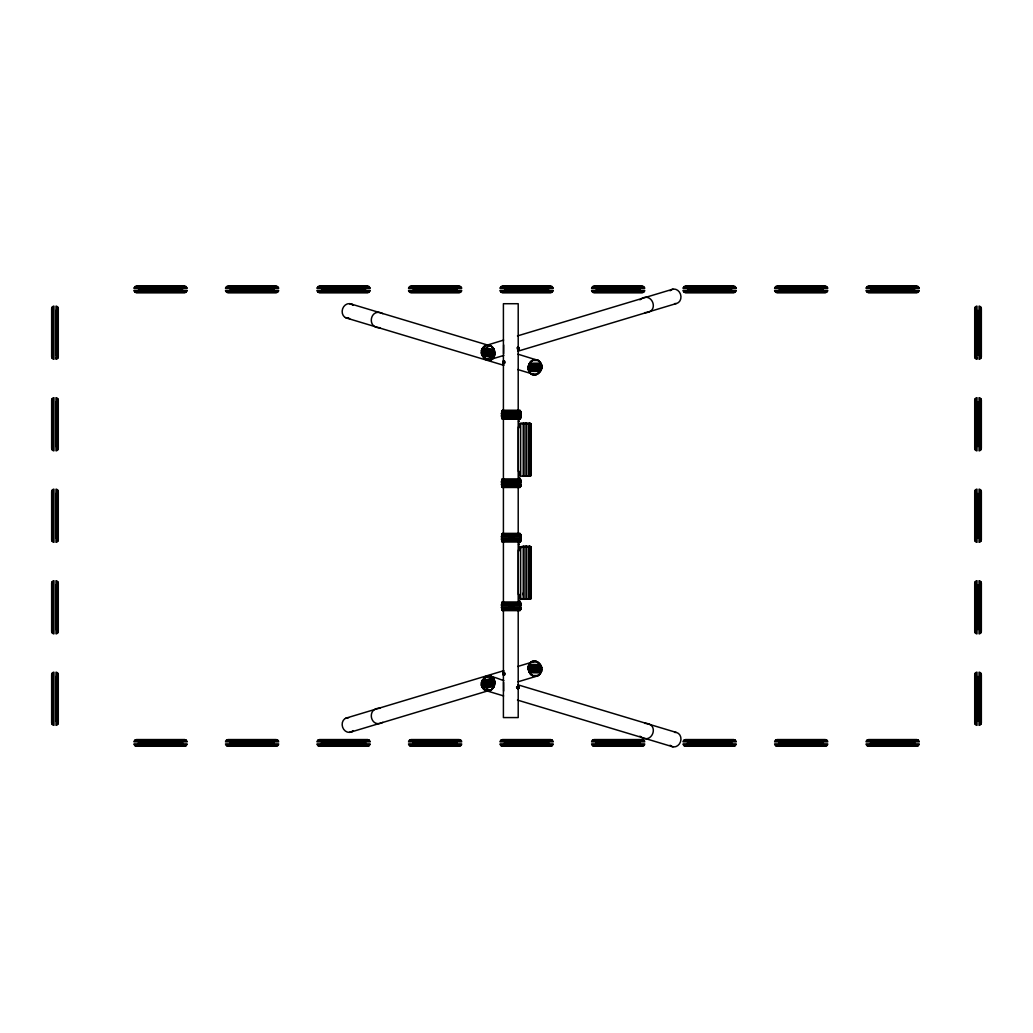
<?xml version="1.0" encoding="UTF-8"?>
<svg xmlns="http://www.w3.org/2000/svg" width="1033" height="1033" viewBox="0 0 1033 1033"><rect width="100%" height="100%" fill="white"/><g stroke="black" fill="none" stroke-linecap="round" stroke-linejoin="round"><path stroke-width="1.5" d="M519.767 603.014L520.245 602.187A2.944 2.918 -90 0 1 520.49 602.923L520.58 603.311A17.238 17.096 -90 0 1 520.761 604.589L520.542 605.196M519.767 534.668L519.767 533.493L520.283 533.919A2.944 2.918 -90 0 1 520.49 534.565L520.58 534.965A17.238 17.096 -90 0 1 520.761 536.243L520.542 536.85M482.075 686.377L485.626 690.444A5.798 4.894 -73.2 0 0 488.971 690.767C495.711 689.618 497.209 678.074 490.443 675.879A7.722 6.521 -73.2 0 0 485.394 676.912L482.191 681.393M481.972 686.88L494.329 685.021L481.959 686.622L482.191 687.371A3.448 1.072 47.8 0 0 482.721 688.03L483.354 688.921A7.722 6.521 -74 0 0 487.95 690.896L489.681 690.548A7.722 6.521 -74 0 0 493.826 686.777L493.839 686.583A3.319 1.769 -66.7 0 1 494.019 685.731L494.368 685.034L481.972 686.88A19.162 7.941 62.5 0 1 481.481 685.654L481.352 684.892M541.499 368.239L539.458 372.371L536.424 374.566A7.722 6.637 -75.6 0 1 531.336 374.178C525.151 370.266 528.909 358.102 536.682 359.833A7.722 6.637 -76.5 0 1 540.75 363.099L540.866 363.28A3.319 1.33 61.4 0 1 541.279 364.094L541.512 364.778L529.206 364.481A19.162 9.749 -68.3 0 1 528.831 365.772L541.989 366.947L541.821 368.342L528.47 368.303L528.651 368.936A18.168 8.535 77.3 0 1 528.689 369.879L528.87 370.55A3.809 1.524 61.4 0 1 528.986 371.105M528.328 666.208L541.189 666.143L528.328 666.22C527.514 671.192 530.91 677.428 536.682 676.163A7.722 6.637 76.5 0 0 540.75 672.896L540.866 672.728A3.319 1.33 -61.4 0 0 541.279 671.915L541.512 671.23L528.986 671.23L529.335 672.018M501.625 482.94L501.638 482.114M501.625 537.664L501.638 536.85M481.946 349.929L482.024 354.306L485.394 359.084A7.722 6.521 73.2 0 0 490.443 360.13C497.622 357.78 495.44 345.19 487.95 345.099A7.722 6.521 74 0 0 483.354 347.075L482.773 347.914A3.448 1.072 -47.8 0 0 482.204 348.625L481.998 349.361L494.368 350.962L481.972 349.115A19.162 7.941 -62.5 0 0 481.481 350.342L481.313 352.873L494.536 354.513L494.381 355.145A19.162 7.941 -62.5 0 0 494.084 356.32L493.968 356.876A3.525 1.098 -47.8 0 0 493.8 357.25L493.141 358.374A7.722 6.495 72.1 0 1 482.656 356.23L482.488 355.894M501.625 605.842L501.638 605.196M518.166 687.952L518.011 686.751L519.328 687.5L517.946 688.404L518.127 687.087M528.392 370.072L541.189 369.853L540.866 370.782A3.525 1.679 -51.2 0 1 540.517 371.17L539.626 372.409A7.722 6.624 -74.5 0 1 529.09 371.622L529.012 371.299M501.638 413.768L501.638 415.731M520.839 415.731L520.839 413.768M482.037 349.244L494.006 350.264A3.319 1.769 66.7 0 1 493.826 349.399L493.839 349.244A7.722 6.521 74 0 0 489.681 345.448M519.509 479.841L519.302 479.144A1.549 0.943 4.4 0 1 519.702 479.725L520.245 479.118A2.944 2.918 -90 0 1 520.49 479.841L520.58 480.229A17.238 17.096 -90 0 1 520.761 481.507L520.542 482.114M519.134 541.253L518.669 542.725M519.625 602.097C518.049 602.407 520.761 603.298 518.811 602.213M519.082 602.601L519.186 602.316A1.42 0.865 4.4 0 1 519.586 602.743M541.641 367.296L540.608 363.061L538.141 360.44L517.985 354.19M503.949 675.272A1.485 0.788 87.2 0 1 503.368 672.896A1.485 0.788 87.2 0 1 504.737 673.258A1.485 0.788 87.2 0 1 503.949 675.272L504.246 673.542L504.039 674.717L502.748 673.71L504.169 673.064L504.091 674.717L502.968 674.601M528.767 366.392L528.47 368.303M541.473 671.515A17.548 7.05 -61.4 0 0 541.679 671.037A18.052 8.484 -77.3 0 0 541.821 670.223L541.821 667.654L528.47 667.692L528.651 667.06A18.168 8.535 -77.3 0 0 528.689 666.117L541.189 666.143L540.866 665.213A3.525 1.679 51.2 0 0 540.517 664.826L539.626 663.586A7.722 6.624 74.5 0 0 529.09 664.387L540.298 664.606M518.011 348.108L518.334 348.973L518.308 348.031M504.169 361.744L504.272 362.325M541.15 370.176A19.162 9.749 -68.3 0 0 541.705 368.936L541.821 368.342M536.527 676.202L539.536 674.446L541.679 669.022L528.38 669.022M494.291 679.998L481.765 681.599L494.291 679.998L493.968 679.12M481.313 352.873L481.443 353.467A18.168 9.607 84.4 0 0 481.662 354.422L494.471 356.204M481.817 681.264L481.662 681.573A18.168 9.607 -84.4 0 0 481.443 682.529L481.339 684.737M494.123 685.318A17.548 9.362 -66.7 0 1 494.278 684.814A18.052 9.542 -84.4 0 1 494.342 683.988L494.381 680.85A19.162 7.941 62.5 0 1 494.084 679.675M529.025 364.636L529.322 364.016A3.448 1.64 -51.2 0 0 529.645 363.267L530.2 362.299A7.722 6.637 -76.5 0 1 534.952 359.704M503.665 344.957L503.626 353.648M541.821 667.654L541.705 667.06A19.162 9.749 68.3 0 0 541.15 665.82M493.994 356.772L482.024 355.132L481.804 354.384L494.291 355.998M503.626 682.348L503.665 691.038M541.925 366.392L541.821 365.772A18.052 8.484 77.3 0 0 541.679 364.959A17.548 7.05 61.4 0 0 541.473 364.481M519.108 541.744L519.108 541.344M529.658 363.216L540.788 363.164M502.115 417.448L501.986 418.016A2.57 2.544 -90 0 0 502.283 418.869L502.709 419.088M502.748 362.286L503.484 361.253L503.045 363.035L502.748 362.286L504.169 362.932L504.091 361.279L502.968 361.395M503.355 362.312L504.091 361.279M481.856 682.296L481.946 686.08M519.095 473.708L519.302 475.296M519.444 474.986L519.522 473.837M526.43 598.611C523.008 600.974 517.895 596.454 519.702 597.887A1.42 0.865 -4.4 0 1 519.199 598.443A1.549 0.943 -4.4 0 0 519.78 597.72M520.425 424.382L519.121 424.072L519.767 423.775M482.346 680.295A3.809 2.027 -66.7 0 0 482.024 680.876L481.804 681.612M519.289 546.483L519.212 547.283M519.702 547.555L519.16 546.728M504.285 362.066L503.717 362.622L504.13 361.924M517.946 347.592L518.501 349.348L519.044 347.617L517.946 347.592L519.044 347.617M519.121 349.27L518.566 347.514M518.501 349.348L518.424 347.695M504.13 673.064C504.169 675.789 503.123 671.424 504.194 673.439M518.566 688.482L519.121 686.725M517.946 688.404L518.501 686.648M528.392 665.923L531.336 661.817A7.722 6.637 75.6 0 1 536.424 661.43L539.458 663.625L541.499 667.757M482.553 681.341C486.014 671.812 497.622 678.991 503.846 680.579M528.547 666.143L528.87 665.446A3.809 1.524 -61.4 0 0 528.986 664.89M503.587 674.575L503.652 672.922M503.484 674.743L504.388 673.955M482.488 680.101L482.656 679.766A7.722 6.495 -72.1 0 1 493.141 677.622L493.8 678.746A3.525 1.098 47.8 0 0 493.968 679.107M519.844 479.919L519.134 479.105M482.075 349.619L485.626 345.551A5.798 4.894 73.2 0 1 488.971 345.229M518.514 418.869L518.501 418.907A1.666 0.968 4.3 0 0 519.289 419.475M502.051 417.319L501.909 417.629A17.238 17.096 90 0 1 501.715 416.351L501.935 415.731M502.051 485.665L501.909 485.975A17.238 17.096 -90 0 1 501.754 484.994M502.051 540.388L501.909 540.698A17.238 17.096 90 0 1 501.754 539.717M502.051 608.734L501.909 609.044A17.238 17.096 -90 0 1 501.728 607.921M482.385 349.231L485.097 345.771L503.613 340.089M518.127 348.999L518.269 348.237M520.128 418.843L520.245 418.739A2.944 2.918 -90 0 0 520.49 418.016L520.606 417.745M519.793 542.131L520.245 541.808A2.944 2.918 -90 0 0 520.49 541.085L520.58 540.698A17.238 17.096 90 0 0 520.761 539.42L520.542 538.813M519.173 475.154L519.263 473.811M519.844 597.784L519.018 597.552M519.302 598.365L519.431 597.681M519.496 479.751L519.625 479.028M518.824 419.036L518.837 419.062A1.433 0.839 4.3 0 0 519.082 419.398M518.669 419.656L519.095 418.843L519.457 419.514M519.082 542.467A1.433 0.839 4.3 0 1 518.682 542.067L520.671 541.266M540.75 672.883L529.645 672.728A3.448 1.64 51.2 0 0 529.335 672.018M502.709 410.424L502.27 410.708A2.75 2.725 -90 0 0 501.999 411.496L502.115 412.193M519.767 487.434L520.283 487.008A2.944 2.918 -90 0 0 520.49 486.362L520.58 485.975A17.238 17.096 90 0 0 520.761 484.697L520.542 484.09M502.709 533.493L502.296 533.725A2.75 2.725 -90 0 0 501.999 534.565L502.115 535.262M519.767 610.516L520.283 610.09A2.944 2.918 -90 0 0 520.49 609.431L520.58 609.044A17.238 17.096 90 0 0 520.761 607.766L520.542 607.159M482.527 680.05L493.748 678.604M502.516 418.933L520.141 418.907M486.388 348.237L488.622 345.939L488.338 345.099L486.62 345.203M491.463 689.747L485.368 690.328M504.104 674.304L504.104 673.555M519.121 473.811L519.392 474.263M519.392 598.094L519.225 598.017M519.095 598.43L519.754 597.913A1.653 1.007 -4.4 0 1 518.979 598.533M518.76 426.125L519.147 427.068L519.147 426.074M488.402 679.856L491.85 677.222L490.029 676.421M639.892 299.828C651.913 289.705 660.552 312.883 644.644 312.65M519.457 546.302L519.173 546.431A1.666 1.007 -4.4 0 0 518.928 546.496M529.555 476.148L531.259 475.529L531.259 423.801L529.606 423.194L529.413 476.148L529.361 423.181L526.791 423.181L526.791 476.161L529.361 476.148M529.555 599.217L531.259 598.611L531.259 546.87L529.606 546.263L529.413 599.23L529.361 546.25L526.791 546.25L526.791 599.23L529.361 599.23M482.876 354.409C480.242 359.122 497.996 362.157 488.402 356.14M502.554 478.912L502.296 479.002A2.57 2.544 -90 0 0 501.999 479.841L502.115 480.539M345.526 718.361L347.424 717.69M352.524 731.454L349.709 732.281M382.856 722.338C370.318 729.091 366.031 707.515 379.989 708.315M502.115 608.734L501.986 609.431A2.75 2.725 -90 0 0 502.258 610.219L502.709 610.516M532.718 360.31L534.797 359.665A7.399 6.314 -73.3 0 1 541.202 366.315M494.123 350.691A17.548 9.362 66.7 0 0 494.278 351.181A18.052 9.542 84.4 0 0 494.342 352.008L494.536 354.513M517.468 335.919L672.909 289.163M489.991 359.587L503.846 355.417M517.701 351.259L676.228 303.573M346.894 717.858L503.897 670.637M517.74 666.466L533.131 661.843M350.213 732.255L488.738 690.599M517.985 681.806L536.45 676.253M520.425 547.451L519.638 547.464M519.07 547.322L520.374 547.697M528.47 667.692L528.831 670.223A19.162 9.749 68.3 0 1 529.206 671.515L529.012 671.23M520.103 418.946L519.379 418.843M485.097 677.17L491.514 676.344M482.024 680.876L494.006 679.314M486.711 681.083L489.836 680.682M486.685 681.38L489.836 680.979M481.507 682.929L494.717 681.238M481.313 683.123L494.536 681.483M483.095 683.058L487.46 682.49M491.811 681.922L494.717 681.548M483.044 683.368L487.421 682.8M491.811 682.232L494.73 681.857M487.473 683.743L490.404 683.368M481.662 684.814L484.567 684.44M487.486 684.066L491.85 683.497M481.365 685.047L494.562 683.407M481.533 685.331L494.523 683.652M481.74 685.46L491.824 684.143M486.104 685.215L488.971 684.84M485.123 685.667L489.887 685.047M485.226 685.977L488.364 685.563M482.166 687.345L494.006 685.731M482.876 688.172L493.839 686.764M529.697 476.136L529.774 423.22M529.697 599.205L529.774 546.289M519.147 421.361L518.514 421.503L519.147 421.167M519.147 544.43L518.501 544.546L519.147 544.236M504.169 673.064L503.045 672.961M519.121 477.349L519.78 477.181L519.121 477.543M519.121 600.418L519.78 600.25L519.121 600.612M136.291 286.089L184.842 286.089M227.802 286.089L276.353 286.089M319.313 286.089L367.864 286.089M410.824 286.089L459.388 286.089M502.348 286.089L550.899 286.089M593.859 286.089L642.41 286.089M685.37 286.089L733.921 286.089M776.881 286.089L825.444 286.089M868.404 286.089L916.955 286.089M135.103 286.425L186.03 286.425M226.614 286.425L277.541 286.425M318.125 286.425L369.052 286.425M409.649 286.425L460.576 286.425M501.16 286.425L552.087 286.425M592.671 286.425L643.598 286.425M684.182 286.425L735.109 286.425M775.693 286.425L826.632 286.425M867.216 286.425L918.143 286.425M134.781 286.735L186.353 286.735M226.292 286.735L277.864 286.735M317.815 286.735L369.375 286.735M409.326 286.735L460.886 286.735M500.837 286.735L552.41 286.735M592.348 286.735L643.921 286.735M683.872 286.735L735.431 286.735M775.383 286.735L826.942 286.735M866.894 286.735L918.466 286.735M135.284 287.277L185.85 287.277M226.795 287.277L277.361 287.277M318.306 287.277L368.871 287.277M409.83 287.277L460.382 287.277M501.341 287.277L551.906 287.277M592.852 287.277L643.417 287.277M684.362 287.277L734.928 287.277M775.886 287.277L826.439 287.277M867.397 287.277L917.963 287.277M134.083 287.587L187.05 287.587M225.594 287.587L278.561 287.587M317.105 287.587L370.085 287.587M408.616 287.587L461.596 287.587M500.14 287.587L553.107 287.587M591.651 287.587L644.618 287.587M683.162 287.587L736.142 287.587M774.673 287.587L827.653 287.587M866.183 287.587L919.163 287.587M133.967 288.375L187.154 288.375M225.478 288.375L278.678 288.375M317.002 288.375L370.188 288.375M408.513 288.375L461.699 288.375M500.024 288.375L553.21 288.375M591.535 288.375L644.734 288.375M683.058 288.375L736.245 288.375M774.569 288.375L827.756 288.375M866.08 288.375L919.267 288.375M138.319 288.581L182.802 288.581M229.843 288.581L274.326 288.581M321.353 288.581L365.837 288.581M412.864 288.581L457.348 288.581M504.375 288.581L548.859 288.581M595.899 288.581L640.383 288.581M687.41 288.581L731.893 288.581M778.921 288.581L823.404 288.581M870.432 288.581L914.915 288.581M138.319 290.234L182.802 290.234M229.843 290.234L274.326 290.234M321.353 290.234L365.837 290.234M412.864 290.234L457.348 290.234M504.375 290.234L548.859 290.234M595.899 290.234L640.383 290.234M687.41 290.234L731.893 290.234M778.921 290.234L823.404 290.234M870.432 290.234L914.915 290.234M133.967 290.441L187.154 290.441M225.478 290.441L278.678 290.441M317.002 290.441L370.188 290.441M408.513 290.441L461.699 290.441M500.024 290.441L553.21 290.441M591.535 290.441L644.734 290.441M683.058 290.441L736.245 290.441M774.569 290.441L827.756 290.441M866.08 290.441L919.267 290.441M134.083 291.216L187.05 291.216M225.594 291.216L278.561 291.216M317.105 291.216L370.085 291.216M408.616 291.216L461.596 291.216M500.14 291.216L553.107 291.216M591.651 291.216L644.618 291.216M683.162 291.216L736.142 291.216M774.673 291.216L827.653 291.216M866.183 291.216L919.163 291.216M134.781 292.068L186.353 292.068M226.292 292.068L277.864 292.068M317.815 292.068L369.375 292.068M409.326 292.068L460.886 292.068M500.837 292.068L552.41 292.068M592.348 292.068L643.921 292.068M683.872 292.068L735.431 292.068M775.383 292.068L826.942 292.068M866.894 292.068L918.466 292.068M135.103 292.378L186.03 292.378M226.614 292.378L277.541 292.378M318.125 292.378L369.052 292.378M409.649 292.378L460.576 292.378M501.16 292.378L552.087 292.378M592.671 292.378L643.598 292.378M684.182 292.378L735.109 292.378M775.693 292.378L826.632 292.378M867.216 292.378L918.143 292.378M136.291 292.726L184.842 292.726M227.802 292.726L276.353 292.726M319.313 292.726L367.864 292.726M410.824 292.726L459.388 292.726M502.348 292.726L550.899 292.726M593.859 292.726L642.41 292.726M685.37 292.726L733.921 292.726M776.881 292.726L825.444 292.726M868.404 292.726L916.955 292.726M532.24 360.504L538.206 360.504M529.296 364.094L541.292 364.094M528.767 364.726L541.512 364.778M528.689 365.036L541.369 365.036M528.612 365.359L541.434 365.359M528.522 365.682L541.499 365.682M528.457 366.005L541.744 366.108M528.444 366.328L541.77 366.353M528.418 366.65L541.654 366.65M528.38 366.973L541.679 366.973M528.496 368.549L541.641 368.549M528.328 369.478L541.098 369.478M528.328 369.775L540.943 369.775M528.586 369.853L541.189 369.853M528.87 370.55L540.982 370.55M529.012 371.389L540.298 371.389M531.065 373.959L537.547 373.959M502.412 410.424L520.064 410.424M502.077 410.566L520.412 410.566M501.664 411.496L520.813 411.496M508.959 411.599L515.648 411.599M501.586 411.883L520.89 411.883M501.741 412.193L520.735 412.193M501.392 413.161L521.084 413.161M501.625 413.536L520.852 413.536M501.315 413.768L521.161 413.768M501.909 414.75L502.232 414.75A11.583 11.479 -90 0 1 502.542 412.206M503.161 414.75L519.315 414.75M520.115 416.364A11.583 11.479 -90 0 0 520.258 414.75L520.567 414.75M501.315 415.731L521.161 415.731M501.625 415.976L520.852 415.976M501.392 416.351L521.084 416.351M501.586 417.629L520.89 417.629M508.959 417.913L515.648 417.913M501.664 418.016L520.813 418.016M502.077 418.946L520.412 418.946M523.24 423.298L524.041 423.298M525.978 423.298L526.791 423.298M519.522 423.672L531.259 423.801M523.24 476.032L524.041 476.032M525.978 476.032L526.791 476.032M502.077 478.912L520.412 478.912M501.664 479.841L520.813 479.841M501.586 480.229L520.89 480.229M501.741 480.539L520.735 480.539M501.392 481.507L521.084 481.507M501.625 481.882L520.852 481.882M501.315 482.114L521.161 482.114M508.83 483.108L513.659 483.108M501.315 484.09L521.161 484.09M501.625 484.322L519.56 484.322M501.392 484.697L521.084 484.697M501.741 485.665L520.735 485.665M501.586 485.975L520.89 485.975M501.664 486.362L520.813 486.362M502.077 487.292L520.412 487.292M502.412 487.434L520.064 487.434M502.412 533.493L520.064 533.493M502.077 533.635L520.412 533.635M501.664 534.565L520.813 534.565M501.586 534.965L520.89 534.965M501.741 535.262L520.735 535.262M501.392 536.243L521.084 536.243M501.625 536.605L520.852 536.605M501.315 536.85L521.161 536.85M501.909 537.831L502.232 537.831A11.583 11.479 -90 0 1 502.542 535.275M508.83 537.831L513.659 537.831M520.567 537.831L520.245 537.831A11.583 11.479 90 0 0 520.115 536.217M501.315 538.813L521.161 538.813M501.625 539.058L519.56 539.058M501.392 539.42L521.084 539.42M501.741 540.388L520.735 540.388M501.806 540.53L520.671 540.53M501.586 540.698L520.89 540.698M501.664 541.085L520.813 541.085M502.077 542.015L520.412 542.015M523.24 546.38L524.041 546.38M525.978 546.38L526.791 546.38M519.522 546.754L531.259 546.87M523.24 599.101L524.041 599.101M525.978 599.101L526.791 599.101M502.077 601.981L520.412 601.981M501.664 602.91L520.813 602.91M501.586 603.311L520.89 603.311M501.741 603.608L520.735 603.608M501.392 604.589L521.084 604.589M501.625 604.951L520.852 604.951M501.315 605.196L521.161 605.196M508.83 606.177L513.659 606.177M501.315 607.159L521.161 607.159M501.625 607.404L519.56 607.404M501.392 607.766L521.084 607.766M501.741 608.734L520.735 608.734M501.586 609.044L520.89 609.044M501.664 609.431L520.813 609.431M502.077 610.361L520.412 610.361M502.412 610.516L520.064 610.516M531.065 662.037L537.547 662.037M528.87 665.446L540.982 665.446M528.328 666.517L541.098 666.517M528.496 667.46L541.641 667.46M528.418 669.345L541.654 669.345M528.444 669.668L541.925 669.604M528.457 669.991L541.744 669.888M528.986 671.23L541.512 671.23M529.322 671.979L541.292 671.915M532.24 675.505L538.206 675.505M136.291 739.563L184.842 739.563M227.802 739.563L276.353 739.563M319.313 739.563L367.864 739.563M410.824 739.563L459.388 739.563M502.348 739.563L550.899 739.563M593.859 739.563L642.41 739.563M685.37 739.563L733.921 739.563M776.881 739.563L825.444 739.563M868.404 739.563L916.955 739.563M135.103 739.912L186.03 739.912M226.614 739.912L277.541 739.912M318.125 739.912L369.052 739.912M409.649 739.912L460.576 739.912M501.16 739.912L552.087 739.912M592.671 739.912L643.598 739.912M684.182 739.912L735.109 739.912M775.693 739.912L826.632 739.912M867.216 739.912L918.143 739.912M134.781 740.222L186.353 740.222M226.292 740.222L277.864 740.222M317.815 740.222L369.375 740.222M409.326 740.222L460.886 740.222M500.837 740.222L552.41 740.222M592.348 740.222L643.921 740.222M683.872 740.222L735.431 740.222M775.383 740.222L826.942 740.222M866.894 740.222L918.466 740.222M135.284 740.764L185.85 740.764M226.795 740.764L277.361 740.764M318.306 740.764L368.871 740.764M409.83 740.764L460.382 740.764M501.341 740.764L551.906 740.764M592.852 740.764L643.417 740.764M684.362 740.764L734.928 740.764M775.886 740.764L826.439 740.764M867.397 740.764L917.963 740.764M134.083 741.074L187.05 741.074M225.594 741.074L278.561 741.074M317.105 741.074L370.085 741.074M408.616 741.074L461.596 741.074M500.14 741.074L553.107 741.074M591.651 741.074L644.618 741.074M683.162 741.074L736.142 741.074M774.673 741.074L827.653 741.074M866.183 741.074L919.163 741.074M133.967 741.862L187.154 741.862M225.478 741.862L278.678 741.862M317.002 741.862L370.188 741.862M408.513 741.862L461.699 741.862M500.024 741.862L553.21 741.862M591.535 741.862L644.734 741.862M683.058 741.862L736.245 741.862M774.569 741.862L827.756 741.862M866.08 741.862L919.267 741.862M138.319 742.056L182.802 742.056M229.843 742.056L274.326 742.056M321.353 742.056L365.837 742.056M412.864 742.056L457.348 742.056M504.375 742.056L548.859 742.056M595.899 742.056L640.383 742.056M687.41 742.056L731.893 742.056M778.921 742.056L823.404 742.056M870.432 742.056L914.915 742.056M138.319 743.721L182.802 743.721M229.843 743.721L274.326 743.721M321.353 743.721L365.837 743.721M412.864 743.721L457.348 743.721M504.375 743.721L548.859 743.721M595.899 743.721L640.383 743.721M687.41 743.721L731.893 743.721M778.921 743.721L823.404 743.721M870.432 743.721L914.915 743.721M133.967 743.928L187.154 743.928M225.478 743.928L278.678 743.928M317.002 743.928L370.188 743.928M408.513 743.928L461.699 743.928M500.024 743.928L553.21 743.928M591.535 743.928L644.734 743.928M683.058 743.928L736.245 743.928M774.569 743.928L827.756 743.928M866.08 743.928L919.267 743.928M134.083 744.703L187.05 744.703M225.594 744.703L278.561 744.703M317.105 744.703L370.085 744.703M408.616 744.703L461.596 744.703M500.14 744.703L553.107 744.703M591.651 744.703L644.618 744.703M683.162 744.703L736.142 744.703M774.673 744.703L827.653 744.703M866.183 744.703L919.163 744.703M134.781 745.555L186.353 745.555M226.292 745.555L277.864 745.555M317.815 745.555L369.375 745.555M409.326 745.555L460.886 745.555M500.837 745.555L552.41 745.555M592.348 745.555L643.921 745.555M683.872 745.555L735.431 745.555M775.383 745.555L826.942 745.555M866.894 745.555L918.466 745.555M135.103 745.865L186.03 745.865M226.614 745.865L277.541 745.865M318.125 745.865L369.052 745.865M409.649 745.865L460.576 745.865M501.16 745.865L552.087 745.865M592.671 745.865L643.598 745.865M684.182 745.865L735.109 745.865M775.693 745.865L826.632 745.865M867.216 745.865L918.143 745.865M136.291 746.213L184.842 746.213M227.802 746.213L276.353 746.213M319.313 746.213L367.864 746.213M410.824 746.213L459.388 746.213M502.348 746.213L550.899 746.213M593.859 746.213L642.41 746.213M685.37 746.213L733.921 746.213M776.881 746.213L825.444 746.213M868.404 746.213L916.955 746.213M529.206 423.181L529.206 476.161M529.206 546.25L529.206 599.23M519.948 547.632L520.593 548.084M519.341 597.461L519.702 597.539M485.665 690.444L488.338 690.909L488.622 690.057L486.388 687.758M349.709 303.715L352.524 304.541M349.658 318.564L345.526 317.635M379.989 327.681C366.031 328.481 370.318 306.904 382.856 313.658M644.644 723.345C660.552 723.113 651.913 746.304 639.892 736.167M485.626 345.551L491.54 346.313M482.876 347.824L493.839 349.244M482.14 348.728L494.006 350.264M486.788 350.226L489.926 350.639M486.711 350.536L489.887 350.949M487.537 350.975L490.391 351.336M481.74 350.549L484.619 350.91M487.499 351.285L493.257 352.033M481.533 350.665L494.523 352.343M481.365 350.949L494.562 352.589M481.662 351.181L484.567 351.556M487.486 351.93L493.309 352.692M487.473 352.253L491.863 352.821M485.962 352.692L488.893 353.066M484.503 352.821L488.88 353.389M491.811 353.764L494.73 354.138M484.542 353.131L488.906 353.699M491.811 354.074L494.717 354.448M481.507 353.066L494.717 354.758M486.659 354.319L489.849 354.732M486.685 354.616L491.424 355.223M486.711 354.913L491.398 355.52M482.566 355.998L493.735 357.444M485.097 358.825L491.514 359.665M519.121 472.636L519.509 471.694L518.992 472.585M519.018 549.13L519.522 549.776L518.656 550.008M519.121 595.705L519.625 594.853L518.889 595.576M519.147 547.529L519.276 546.793M485.097 690.225L482.385 686.764M350.213 303.741L488.738 345.396M346.894 318.151L503.897 365.359M517.74 369.53L533.131 374.153M517.701 684.75L676.228 732.423M486.685 690.819L503.613 695.919M517.468 700.077L672.909 746.833M532.718 675.685L534.797 676.331A7.399 6.314 73.3 0 0 541.202 669.681M519.07 597.758L519.522 596.919M519.289 542.402L518.424 541.808A1.666 0.968 4.3 0 0 519.289 542.545L519.457 542.583M519.108 424.589L520.025 425.067M519.108 547.619L519.806 547.981M519.534 424.731L520.309 424.963M519.625 547.735L520.697 547.955M519.16 479.222L519.186 479.235A1.42 0.865 4.4 0 1 519.651 479.893A1.653 1.007 4.4 0 0 518.979 479.17M503.678 675.182L503.82 675.285A1.485 0.788 87.2 0 0 504.595 673.271A1.485 0.788 87.2 0 0 503.213 672.909A1.485 0.788 87.2 0 0 503.807 675.285M519.431 597.875L519.263 596.88M519.793 410.45L520.283 410.837A2.944 2.918 90 0 1 520.49 411.496L520.58 411.883A17.238 17.096 -90 0 1 520.761 413.161L520.542 413.768M502.709 487.434L502.296 487.202A2.75 2.725 -90 0 1 501.999 486.362L502.115 485.665M502.709 542.17L502.335 541.976A2.57 2.544 -90 0 1 501.999 541.085L502.115 540.388M529.684 672.883L530.2 673.697A7.722 6.637 76.5 0 0 534.952 676.292M502.051 412.193L501.909 411.883A17.238 17.096 90 0 0 501.715 413.161L501.935 413.768M502.051 480.539L501.909 480.229A17.238 17.096 -90 0 0 501.715 481.507L501.935 482.114M502.051 535.262L501.909 534.965A17.238 17.096 90 0 0 501.715 536.243L501.935 536.85M502.051 603.608L501.909 603.311A17.238 17.096 -90 0 0 501.715 604.589L501.935 605.196M520.503 418.016L520.58 417.629A17.238 17.096 90 0 0 520.761 416.351L520.542 415.731M520.839 482.114L520.864 482.94M520.839 536.85L520.864 537.664M520.839 605.196L520.852 605.842M981.35 308.454L981.35 357.005M981.35 399.965L981.35 448.516M981.35 491.476L981.35 540.027M981.35 582.986L981.35 631.55M981.35 674.51L981.35 723.061M981.001 307.266L981.001 358.193M981.001 398.777L981.001 449.704M981.001 490.288L981.001 541.215M981.001 581.811L981.001 632.738M981.001 673.322L981.001 724.249M980.691 306.943L980.691 358.516M980.691 398.454L980.691 450.026M980.691 489.978L980.691 541.537M980.691 581.489L980.691 633.048M980.691 673L980.691 724.572M980.162 307.447L980.162 358.012M980.162 398.958L980.162 449.523M980.162 490.468L980.162 541.034M980.162 581.992L980.162 632.545M980.162 673.503L980.162 724.068M979.839 306.246L979.839 359.213M979.839 397.757L979.839 450.724M979.839 489.268L979.839 542.248M979.839 580.778L979.839 633.758M979.839 672.302L979.839 725.269M979.064 306.13L979.064 359.316M979.064 397.64L979.064 450.84M979.064 489.164L979.064 542.351M979.064 580.675L979.064 633.862M979.064 672.186L979.064 725.373M978.858 310.481L978.858 354.965M978.858 402.005L978.858 446.488M978.858 493.516L978.858 537.999M978.858 585.027L978.858 629.51M978.858 676.538L978.858 721.021M977.205 310.481L977.205 354.965M977.205 357.534L977.205 358.412M977.205 402.005L977.205 446.488M977.205 493.516L977.205 537.999M977.205 585.027L977.205 629.51M977.205 676.538L977.205 721.021M976.998 306.13L976.998 359.316M976.998 397.64L976.998 450.84M976.998 489.164L976.998 542.351M976.998 580.675L976.998 633.862M976.998 672.186L976.998 725.373M976.211 306.246L976.211 359.213M976.211 397.757L976.211 450.724M976.211 489.268L976.211 542.248M976.211 580.778L976.211 633.758M976.211 672.302L976.211 725.269M975.617 311.45L975.617 353.996M975.617 402.973L975.617 445.507M975.617 494.484L975.617 537.031M975.617 585.995L975.617 628.542M975.617 677.506L975.617 720.053M975.359 306.943L975.359 358.516M975.359 398.454L975.359 450.026M975.359 489.978L975.359 541.537M975.359 581.489L975.359 633.048M975.359 673L975.359 724.572M975.049 307.266L975.049 358.193M975.049 398.777L975.049 449.704M975.049 490.288L975.049 541.215M975.049 581.811L975.049 632.738M975.049 673.322L975.049 724.249M974.713 308.454L974.713 357.005M974.713 399.965L974.713 448.516M974.713 491.476L974.713 540.027M974.713 582.986L974.713 631.55M974.713 674.51L974.713 723.061M530.768 423.607L530.768 475.722M530.768 546.689L530.768 598.804M529.981 423.272L529.981 476.071M529.981 546.341L529.981 599.14M522.75 593.304L522.75 594.646M520.658 424.292L520.658 423.181L523.24 423.181L523.24 476.161L520.658 476.161L520.658 425.286M520.658 546.844L523.24 546.25L523.24 599.23L520.658 599.23L520.658 547.813M519.47 426.087L519.47 427.585M519.47 549.001L519.47 550.654M519.121 596.893L519.121 597.823M518.721 471.009L518.721 472.61M518.721 594.091L518.721 595.576M518.398 426.913L518.398 471.371M518.398 549.995L518.398 594.44M518.204 409.998L518.204 303.715L503.407 303.715L503.407 409.998M518.204 419.669L518.204 479.247M518.204 487.292L518.204 533.996M518.204 542.054L518.204 603.246M518.204 609.677L518.204 717.573L503.407 717.573L503.407 609.677M503.407 419.669L503.407 479.247M503.407 487.292L503.407 533.996M503.407 542.054L503.407 603.246M502.709 603.014L502.335 602.019A2.57 2.544 -90 0 0 501.999 602.923L502.115 603.608M58.287 308.454L58.287 357.005M58.287 399.965L58.287 448.516M58.287 491.476L58.287 540.027M58.287 582.986L58.287 631.55M58.287 674.51L58.287 723.061M57.951 307.266L57.951 358.193M57.951 398.777L57.951 449.704M57.951 490.288L57.951 541.215M57.951 581.811L57.951 632.738M57.951 673.322L57.951 724.249M57.641 306.943L57.641 358.516M57.641 398.454L57.641 450.026M57.641 489.978L57.641 541.537M57.641 581.489L57.641 633.048M57.641 673L57.641 724.572M57.383 311.45L57.383 353.996M57.383 402.973L57.383 445.507M57.383 494.484L57.383 537.031M57.383 585.995L57.383 628.542M57.383 677.506L57.383 720.053M56.789 306.246L56.789 359.213M56.789 397.757L56.789 450.724M56.789 489.268L56.789 542.248M56.789 580.778L56.789 633.758M56.789 672.302L56.789 725.269M56.002 306.13L56.002 359.316M56.002 397.64L56.002 450.84M56.002 489.164L56.002 542.351M56.002 580.675L56.002 633.862M56.002 672.186L56.002 725.373M55.795 310.481L55.795 354.965M55.795 357.534L55.795 358.412M55.795 402.005L55.795 446.488M55.795 493.516L55.795 537.999M55.795 585.027L55.795 629.51M55.795 676.538L55.795 721.021M53.936 306.13L53.936 359.316M53.936 397.64L53.936 450.84M53.936 489.164L53.936 542.351M53.936 580.675L53.936 633.862M53.936 672.186L53.936 725.373M53.161 306.246L53.161 359.213M53.161 397.757L53.161 450.724M53.161 489.268L53.161 542.248M53.161 580.778L53.161 633.758M53.161 672.302L53.161 725.269M52.838 307.447L52.838 358.012M52.838 398.958L52.838 449.523M52.838 490.468L52.838 541.034M52.838 581.992L52.838 632.545M52.838 673.503L52.838 724.068M52.309 306.943L52.309 358.516M52.309 398.454L52.309 450.026M52.309 489.978L52.309 541.537M52.309 581.489L52.309 633.048M52.309 673L52.309 724.572M51.999 307.266L51.999 358.193M51.999 398.777L51.999 449.704M51.999 490.288L51.999 541.215M51.999 581.811L51.999 632.738M51.999 673.322L51.999 724.249M51.65 308.454L51.65 357.005M51.65 399.965L51.65 448.516M51.65 491.476L51.65 540.027M51.65 582.986L51.65 631.55M51.65 674.51L51.65 723.061M534.797 676.331A7.399 6.314 73.3 0 1 528.38 668.403M528.599 666.53A7.399 6.314 73.3 0 1 530.265 663.431M537.999 663.057A7.399 6.314 73.3 0 1 539.329 664.348M518.979 602.239A1.653 1.007 4.4 0 1 519.793 602.885M502.232 605.855A11.583 11.479 -90 0 1 502.542 603.621M502.542 608.721A11.583 11.479 -90 0 1 502.361 607.778M520.232 606.823A11.583 11.479 -90 0 1 520.115 607.778M520.115 604.563A11.583 11.479 90 0 1 520.245 605.855M502.542 540.375A11.583 11.479 -90 0 1 502.412 539.755M520.193 538.8A11.583 11.479 -90 0 1 520.115 539.433M518.928 423.427A1.666 1.007 -4.4 0 1 519.289 423.259M519.78 474.651A1.549 0.943 -4.4 0 1 519.715 474.896M502.232 482.773A11.583 11.479 -90 0 1 502.542 480.552M502.542 485.652A11.583 11.479 -90 0 1 502.412 485.019M520.193 484.064A11.583 11.479 -90 0 1 520.115 484.709M520.115 481.494A11.583 11.479 90 0 1 520.245 482.773M502.542 417.306A11.583 11.479 -90 0 1 502.219 414.75M520.115 413.148A11.583 11.479 90 0 1 520.258 414.75M528.38 367.593A7.399 6.314 -73.3 0 1 534.797 359.665M539.329 371.648A7.399 6.314 -73.3 0 1 537.999 372.939M530.265 372.564A7.399 6.314 -73.3 0 1 528.599 369.465M482.346 355.701A3.809 2.027 66.7 0 1 482.024 355.12M348.56 318.229A7.399 6.314 -73.3 0 1 342.633 308.751A7.399 6.314 -73.3 0 1 353.092 305.329M670.043 290.764A7.399 6.314 73.3 0 1 680.489 294.173A7.399 6.314 73.3 0 1 674.575 303.65M482.153 349.877A7.399 6.314 73.3 0 1 492.018 346.778A7.399 6.314 73.3 0 1 492.018 358.722A7.399 6.314 73.3 0 1 482.153 353.648M353.092 730.667A7.399 6.314 73.3 0 1 342.633 727.258A7.399 6.314 73.3 0 1 348.56 717.767M674.575 732.345A7.399 6.314 -73.3 0 1 680.489 741.823A7.399 6.314 -73.3 0 1 670.043 745.232M482.785 680.527A7.399 6.314 -73.3 0 1 492.87 678.01A7.399 6.314 -73.3 0 1 491.54 689.605A7.399 6.314 -73.3 0 1 482.153 686.119M516.577 687.216L517.042 687.81L516.577 687.216M520.735 417.319L501.741 417.319L520.671 417.448M525.978 423.181L524.041 423.181L524.041 476.161L525.978 476.161L525.978 423.181M525.978 546.25L524.041 546.25L524.041 599.23L525.978 599.23L525.978 546.25M504.478 363.061A1.485 0.788 -87.2 0 0 504.014 360.711A1.485 0.788 -87.2 0 0 503.123 362.764A1.485 0.788 -87.2 0 0 504.478 363.061A1.485 0.788 -87.2 0 0 504.156 360.711A1.485 0.788 -87.2 0 0 503.265 362.764A1.485 0.788 -87.2 0 0 504.62 363.074M517.546 347.604A1.485 0.736 82.9 0 0 518.282 349.929A1.485 0.736 82.9 0 0 518.837 347.876A1.485 0.736 82.9 0 0 517.546 347.604A1.485 0.736 82.9 0 0 518.14 349.955A1.485 0.736 82.9 0 0 518.695 347.889A1.485 0.736 82.9 0 0 517.391 347.63M518.708 688.456A1.485 0.736 -82.9 0 0 518.476 686.067A1.485 0.736 -82.9 0 0 517.481 688.055A1.485 0.736 -82.9 0 0 518.708 688.456M518.566 688.443A1.485 0.736 -82.9 0 0 518.334 686.054A1.485 0.736 -82.9 0 0 517.339 688.03A1.485 0.736 -82.9 0 0 518.566 688.443"/></g></svg>
